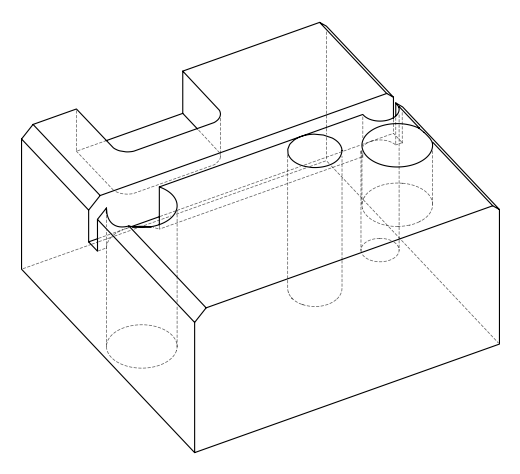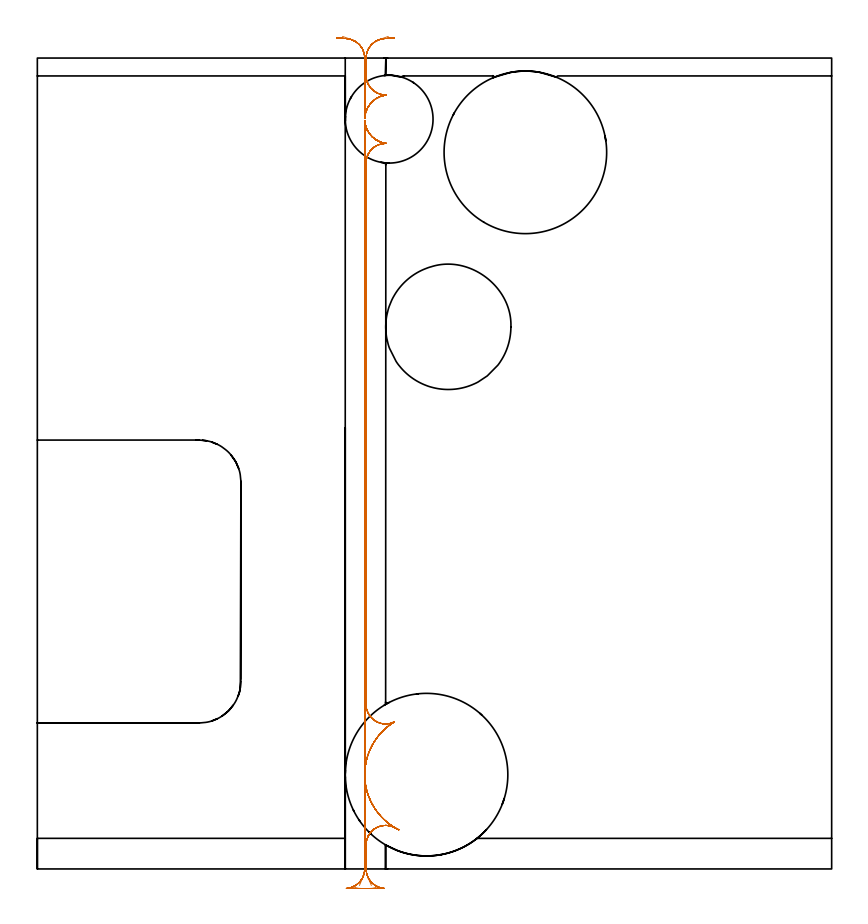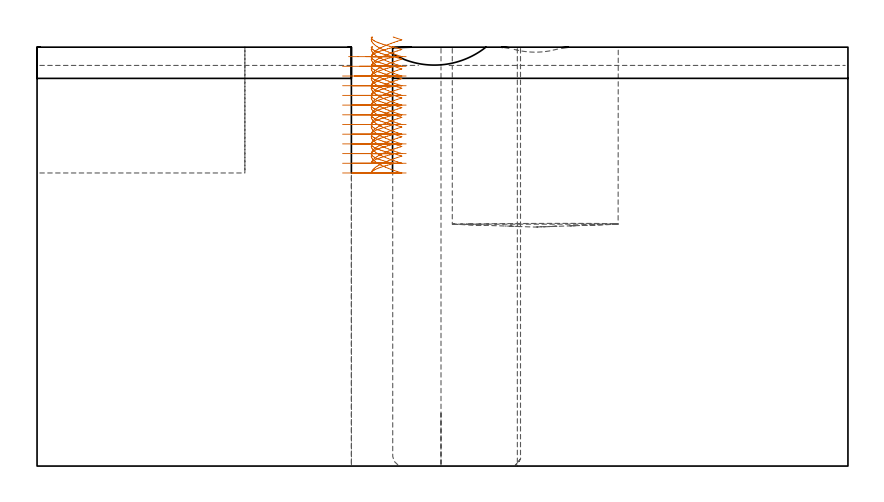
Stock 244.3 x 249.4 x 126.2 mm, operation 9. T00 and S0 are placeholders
(PLAN: 10 operations, 6 tool changes, 52.5 min)
(1 INDEXABLE_INSERT_DRILL_THROUGH_HOLE_FROM_SOLID | STEP1HOLE | NXT0302_038 | 0.52 min | 247750 mm3)
(2 INDEXABLE_INSERT_DRILL_THROUGH_HOLE_FROM_SOLID_1 | STEP1HOLE_1 | NXT0302_025 | 0.52 min | 72232 mm3)
(3 INDEXABLE_INSERT_DRILL_BLIND_HOLE_FROM_SOLID | STEP1POCKET | NXT0302_038 | 0.23 min | 105249 mm3)
(4 AREA_MILL | FG_CHAMFER_SURFACE | UGT0205_001 | 3.22 min | 4438 mm3)
(5 AREA_MILL_1 | FG_CHAMFER_SURFACE_1 | UGT0205_001 | 1.71 min | 1488 mm3)
(6 AREA_MILL_2 | FG_CHAMFER_SURFACE_2 | UGT0205_001 | 4.23 min | 5993 mm3)
(7 AREA_MILL_3 | FG_CHAMFER_SURFACE_3 | UGT0205_001 | 2.39 min | 2122 mm3)
(8 MILL_SLOT | SLOT_PARTIAL_RECTANGULAR | UGT0201_094 | Follow Part, ap 5, ae 75% | 9.28 min | 203709 mm3)
(9 MILL_RECTANGULAR_SLOT | SLOT_RECTANGULAR | NXT0201_011 | Follow Part, ap 3, ae 75% | 17.92 min | 92583 mm3)
(10 MILL_THROUGH_HOLE_FROM_SOLID_MATERIAL | STEP1HOLE_2 | NXT0201_007 | Circular | 12.44 min | 146497 mm3)
(TOOL NXT0302_038 | Index. Insert Drill 50mm [880-D5000L50-04] | D50 PA176 FL200 Z2)
(TOOL NXT0302_025 | Index. Insert Drill 27mm [880-D2700L32-05] | D27 PA176 FL135 Z2)
(TOOL UGT0205_001 | Chamfer Mill 20 x 3 x 45 deg. | D20 FL50 Z2)
(TOOL UGT0201_094 | End mill 20 mm | D20 FL38 Z4)
(TOOL NXT0201_011 | ENDMILL 12mm [2P460-1200-NA 1630] | D12 FL38 Z6)
(TOOL NXT0201_007 | ENDMILL 25mm [R216.25-25050GCK54P 1620] | D25 R3 FL54 Z5)
(OP 9 MILL_RECTANGULAR_SLOT)
G17 G21 G94 G90
T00 M6
G54
G17 G0 G90 X102.735 Y-5.094 S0 M3
G43 Z136.272 H1
Z123.351
G94 G1 X101.57 Y-2.329 F250.
G2 X101.1 Y0. R6. F500.
G1 Y7.407
G2 X109.859 Y12.735 R6.
G1 X111.191 Y12.045 F250.
G0 X107.3 Y14.607 Z129.271
G1 X107.551 Y14.385 Z129.182
X108.499 Y13.646 Z128.86
X109.492 Y12.969 Z128.538
X109.865 Y12.744 Z128.421
X109.859 Y12.735 Z128.418
X109.865 Y12.744 Z128.416
X109.492 Y12.969 Z128.299
X108.499 Y13.646 Z127.977
X107.551 Y14.385 Z127.655
X106.652 Y15.182 Z127.333
X105.805 Y16.034 Z127.011
X105.014 Y16.937 Z126.689
X104.281 Y17.889 Z126.367
X103.61 Y18.886 Z126.045
X103.003 Y19.923 Z125.723
X102.463 Y20.996 Z125.402
X101.991 Y22.101 Z125.08
X101.591 Y23.234 Z124.758
X101.263 Y24.389 Z124.436
X101.008 Y25.563 Z124.114
X100.829 Y26.751 Z123.792
X100.724 Y27.948 Z123.47
X100.71 Y28.384 Z123.353
X100.7 Y28.383 Z123.351
Y0. F500.
G2 X100.229 Y-2.33 R6.
G1 X99.064 Y-5.094 F250.
G0 Z136.272
X107.3 Y14.607
Z126.351
G1 X107.551 Y14.385 Z126.261
X108.499 Y13.646 Z125.939
X109.492 Y12.969 Z125.617
X109.865 Y12.744 Z125.5
X109.859 Y12.735 Z125.497
X109.865 Y12.744 Z125.495
X109.492 Y12.969 Z125.378
X108.499 Y13.646 Z125.056
X107.551 Y14.385 Z124.734
X106.652 Y15.182 Z124.412
X105.805 Y16.034 Z124.09
X105.014 Y16.937 Z123.768
X104.281 Y17.889 Z123.446
X103.61 Y18.886 Z123.124
X103.003 Y19.923 Z122.803
X102.463 Y20.996 Z122.481
X101.991 Y22.101 Z122.159
X101.591 Y23.234 Z121.837
X101.263 Y24.389 Z121.515
X101.008 Y25.563 Z121.193
X100.829 Y26.751 Z120.871
X100.724 Y27.948 Z120.549
X100.71 Y28.384 Z120.432
X100.7 Y28.383 Z120.43
Y0. F500.
G2 X97.156 Y-5.474 R6.
G3 X99.612 Y-6. R6.
G1 X102.19
G3 X104.645 Y-5.475 R6.
G2 X101.1 Y0. R6.
G1 Y7.407
G2 X109.859 Y12.735 R6.
G1 X111.191 Y12.045 F250.
G0 X107.3 Y14.607 Z123.43
G1 X107.551 Y14.385 Z123.34
X108.499 Y13.646 Z123.018
X109.492 Y12.969 Z122.696
X109.865 Y12.744 Z122.579
X109.859 Y12.735 Z122.576
X109.865 Y12.744 Z122.574
X109.492 Y12.969 Z122.457
X108.499 Y13.646 Z122.135
X107.551 Y14.385 Z121.813
X106.652 Y15.182 Z121.491
X105.805 Y16.034 Z121.169
X105.014 Y16.937 Z120.847
X104.281 Y17.889 Z120.526
X103.61 Y18.886 Z120.204
X103.003 Y19.923 Z119.882
X102.463 Y20.996 Z119.56
X101.991 Y22.101 Z119.238
X101.591 Y23.234 Z118.916
X101.263 Y24.389 Z118.594
X101.008 Y25.563 Z118.272
X100.829 Y26.751 Z117.95
X100.724 Y27.948 Z117.628
X100.71 Y28.384 Z117.512
X100.7 Y28.383 Z117.509
Y0. F500.
G2 X95.627 Y-5.928 R6.
G1 X95.623 Y-5.958
G3 X96.334 Y-6. R6.
G1 X105.483
G3 X106.184 Y-5.959 R6.
G1 X106.181 Y-5.929
G2 X101.1 Y0. R6.
G1 Y7.407
G2 X109.859 Y12.735 R6.
G1 X111.191 Y12.045 F250.
G0 X107.3 Y14.607 Z120.509
G1 X107.551 Y14.385 Z120.419
X108.499 Y13.646 Z120.097
X109.492 Y12.969 Z119.775
X109.865 Y12.744 Z119.658
X109.859 Y12.735 Z119.656
X109.865 Y12.744 Z119.653
X109.492 Y12.969 Z119.536
X108.499 Y13.646 Z119.214
X107.551 Y14.385 Z118.892
X106.652 Y15.182 Z118.57
X105.805 Y16.034 Z118.248
X105.014 Y16.937 Z117.927
X104.281 Y17.889 Z117.605
X103.61 Y18.886 Z117.283
X103.003 Y19.923 Z116.961
X102.463 Y20.996 Z116.639
X101.991 Y22.101 Z116.317
X101.591 Y23.234 Z115.995
X101.263 Y24.389 Z115.673
X101.008 Y25.563 Z115.351
X100.829 Y26.751 Z115.029
X100.724 Y27.948 Z114.707
X100.71 Y28.384 Z114.591
X100.7 Y28.383 Z114.588
Y0. F500.
G2 X95.046 Y-5.99 R6.
G1 Y-6.
X106.754
Y-5.99
G2 X101.1 Y0. R6.
G1 Y7.407
G2 X109.859 Y12.735 R6.
G1 X111.191 Y12.045 F250.
G0 X107.3 Y14.607 Z117.588
G1 X107.551 Y14.385 Z117.498
X108.499 Y13.646 Z117.176
X109.492 Y12.969 Z116.854
X109.865 Y12.744 Z116.737
X109.859 Y12.735 Z116.735
X109.865 Y12.744 Z116.732
X109.492 Y12.969 Z116.615
X108.499 Y13.646 Z116.293
X107.551 Y14.385 Z115.971
X106.652 Y15.182 Z115.649
X105.805 Y16.034 Z115.328
X105.014 Y16.937 Z115.006
X104.281 Y17.889 Z114.684
X103.61 Y18.886 Z114.362
X103.003 Y19.923 Z114.04
X102.463 Y20.996 Z113.718
X101.991 Y22.101 Z113.396
X101.591 Y23.234 Z113.074
X101.263 Y24.389 Z112.752
X101.008 Y25.563 Z112.43
X100.829 Y26.751 Z112.108
X100.724 Y27.948 Z111.787
X100.71 Y28.384 Z111.67
X100.7 Y28.383 Z111.667
Y0. F500.
G2 X95.046 Y-5.99 R6.
G1 Y-6.
X106.754
Y-5.99
G2 X101.1 Y0. R6.
G1 Y7.407
G2 X109.859 Y12.735 R6.
G1 X111.191 Y12.045 F250.
G0 X107.3 Y14.607 Z114.667
G1 X107.551 Y14.385 Z114.577
X108.499 Y13.646 Z114.255
X109.492 Y12.969 Z113.933
X109.865 Y12.744 Z113.816
X109.859 Y12.735 Z113.814
X109.865 Y12.744 Z113.811
X109.492 Y12.969 Z113.694
X108.499 Y13.646 Z113.372
X107.551 Y14.385 Z113.051
X106.652 Y15.182 Z112.729
X105.805 Y16.034 Z112.407
X105.014 Y16.937 Z112.085
X104.281 Y17.889 Z111.763
X103.61 Y18.886 Z111.441
X103.003 Y19.923 Z111.119
X102.463 Y20.996 Z110.797
X101.991 Y22.101 Z110.475
X101.591 Y23.234 Z110.153
X101.263 Y24.389 Z109.831
X101.008 Y25.563 Z109.509
X100.829 Y26.751 Z109.188
X100.724 Y27.948 Z108.866
X100.71 Y28.384 Z108.749
X100.7 Y28.383 Z108.746
Y0. F500.
G2 X95.046 Y-5.99 R6.
G1 Y-6.
X106.754
Y-5.99
G2 X101.1 Y0. R6.
G1 Y7.407
G2 X109.859 Y12.735 R6.
G1 X111.191 Y12.045 F250.
G0 X107.3 Y14.607 Z111.746
G1 X107.551 Y14.385 Z111.656
X108.499 Y13.646 Z111.334
X109.492 Y12.969 Z111.012
X109.865 Y12.744 Z110.896
X109.859 Y12.735 Z110.893
X109.865 Y12.744 Z110.89
X109.492 Y12.969 Z110.773
X108.499 Y13.646 Z110.452
X107.551 Y14.385 Z110.13
X106.652 Y15.182 Z109.808
X105.805 Y16.034 Z109.486
X105.014 Y16.937 Z109.164
X104.281 Y17.889 Z108.842
X103.61 Y18.886 Z108.52
X103.003 Y19.923 Z108.198
X102.463 Y20.996 Z107.876
X101.991 Y22.101 Z107.554
X101.591 Y23.234 Z107.232
X101.263 Y24.389 Z106.911
X101.008 Y25.563 Z106.589
X100.829 Y26.751 Z106.267
X100.724 Y27.948 Z105.945
X100.71 Y28.384 Z105.828
X100.7 Y28.383 Z105.825
Y0. F500.
G2 X95.046 Y-5.99 R6.
G1 Y-6.
X106.754
Y-5.99
G2 X101.1 Y0. R6.
G1 Y7.407
G2 X109.859 Y12.735 R6.
G1 X111.191 Y12.045 F250.
G0 X107.3 Y14.607 Z108.825
G1 X107.551 Y14.385 Z108.735
X108.499 Y13.646 Z108.413
X109.492 Y12.969 Z108.092
X109.865 Y12.744 Z107.975
X109.859 Y12.735 Z107.972
X109.865 Y12.744 Z107.969
X109.492 Y12.969 Z107.853
X108.499 Y13.646 Z107.531
X107.551 Y14.385 Z107.209
X106.652 Y15.182 Z106.887
X105.805 Y16.034 Z106.565
X105.014 Y16.937 Z106.243
X104.281 Y17.889 Z105.921
X103.61 Y18.886 Z105.599
X103.003 Y19.923 Z105.277
X102.463 Y20.996 Z104.955
X101.991 Y22.101 Z104.633
X101.591 Y23.234 Z104.312
X101.263 Y24.389 Z103.99
X101.008 Y25.563 Z103.668
X100.829 Y26.751 Z103.346
X100.724 Y27.948 Z103.024
X100.71 Y28.384 Z102.907
X100.7 Y28.383 Z102.904
Y0. F500.
G2 X95.046 Y-5.99 R6.
G1 Y-6.
X106.754
Y-5.99
G2 X101.1 Y0. R6.
G1 Y7.407
G2 X109.859 Y12.735 R6.
G1 X111.191 Y12.045 F250.
G0 X107.3 Y14.607 Z105.904
G1 X107.551 Y14.385 Z105.814
X108.499 Y13.646 Z105.493
X109.492 Y12.969 Z105.171
X109.865 Y12.744 Z105.054
X109.859 Y12.735 Z105.051
X109.865 Y12.744 Z105.048
X109.492 Y12.969 Z104.932
X108.499 Y13.646 Z104.61
X107.551 Y14.385 Z104.288
X106.652 Y15.182 Z103.966
X105.805 Y16.034 Z103.644
X105.014 Y16.937 Z103.322
X104.281 Y17.889 Z103.
X103.61 Y18.886 Z102.678
X103.003 Y19.923 Z102.356
X102.463 Y20.996 Z102.034
X101.991 Y22.101 Z101.713
X101.591 Y23.234 Z101.391
X101.263 Y24.389 Z101.069
X101.008 Y25.563 Z100.747
X100.829 Y26.751 Z100.425
X100.724 Y27.948 Z100.103
X100.71 Y28.384 Z99.986
X100.7 Y28.383 Z99.984
Y0. F500.
G2 X95.046 Y-5.99 R6.
G1 Y-6.
X106.754
Y-5.99
G2 X101.1 Y0. R6.
G1 Y7.407
G2 X109.859 Y12.735 R6.
G1 X111.191 Y12.045 F250.
G0 X107.3 Y14.607 Z102.984
G1 X107.551 Y14.385 Z102.894
X108.499 Y13.646 Z102.572
X109.492 Y12.969 Z102.25
X109.865 Y12.744 Z102.133
X109.859 Y12.735 Z102.13
X109.865 Y12.744 Z102.128
X109.492 Y12.969 Z102.011
X108.499 Y13.646 Z101.689
X107.551 Y14.385 Z101.367
X106.652 Y15.182 Z101.045
X105.805 Y16.034 Z100.723
X105.014 Y16.937 Z100.401
X104.281 Y17.889 Z100.079
X103.61 Y18.886 Z99.757
X103.003 Y19.923 Z99.436
X102.463 Y20.996 Z99.114
X101.991 Y22.101 Z98.792
X101.591 Y23.234 Z98.47
X101.263 Y24.389 Z98.148
X101.008 Y25.563 Z97.826
X100.829 Y26.751 Z97.504
X100.724 Y27.948 Z97.182
X100.71 Y28.384 Z97.065
X100.7 Y28.383 Z97.063
Y0. F500.
G2 X95.046 Y-5.99 R6.
G1 Y-6.
X106.754
Y-5.99
G2 X101.1 Y0. R6.
G1 Y7.407
G2 X109.859 Y12.735 R6.
G1 X111.191 Y12.045 F250.
G0 X107.3 Y14.607 Z100.063
G1 X107.551 Y14.385 Z99.973
X108.499 Y13.646 Z99.651
X109.492 Y12.969 Z99.329
X109.865 Y12.744 Z99.212
X109.859 Y12.735 Z99.209
X109.865 Y12.744 Z99.207
X109.492 Y12.969 Z99.09
X108.499 Y13.646 Z98.768
X107.551 Y14.385 Z98.446
X106.652 Y15.182 Z98.124
X105.805 Y16.034 Z97.802
X105.014 Y16.937 Z97.48
X104.281 Y17.889 Z97.158
X103.61 Y18.886 Z96.837
X103.003 Y19.923 Z96.515
X102.463 Y20.996 Z96.193
X101.991 Y22.101 Z95.871
X101.591 Y23.234 Z95.549
X101.263 Y24.389 Z95.227
X101.008 Y25.563 Z94.905
X100.829 Y26.751 Z94.583
X100.724 Y27.948 Z94.261
X100.71 Y28.384 Z94.144
X100.7 Y28.383 Z94.142
Y0. F500.
G2 X95.046 Y-5.99 R6.
G1 Y-6.
X106.754
Y-5.99
G2 X101.1 Y0. R6.
G1 Y7.407
G2 X109.859 Y12.735 R6.
G1 X111.191 Y12.045 F250.
G0 X107.3 Y14.607 Z97.142
G1 X107.551 Y14.385 Z97.052
X108.499 Y13.646 Z96.73
X109.492 Y12.969 Z96.408
X109.865 Y12.744 Z96.291
X109.859 Y12.735 Z96.289
X109.865 Y12.744 Z96.286
X109.492 Y12.969 Z96.169
X108.499 Y13.646 Z95.847
X107.551 Y14.385 Z95.525
X106.652 Y15.182 Z95.203
X105.805 Y16.034 Z94.881
X105.014 Y16.937 Z94.559
X104.281 Y17.889 Z94.238
X103.61 Y18.886 Z93.916
X103.003 Y19.923 Z93.594
X102.463 Y20.996 Z93.272
X101.991 Y22.101 Z92.95
X101.591 Y23.234 Z92.628
X101.263 Y24.389 Z92.306
X101.008 Y25.563 Z91.984
X100.829 Y26.751 Z91.662
X100.724 Y27.948 Z91.34
X100.71 Y28.384 Z91.224
X100.7 Y28.383 Z91.221
Y0. F500.
G2 X95.046 Y-5.99 R6.
G1 Y-6.
X106.754
Y-5.99
G2 X101.1 Y0. R6.
G1 Y7.407
G2 X109.859 Y12.735 R6.
G1 X111.191 Y12.045 F250.
G0 X107.3 Y14.607 Z94.221
G1 X107.551 Y14.385 Z94.131
X108.499 Y13.646 Z93.809
X109.492 Y12.969 Z93.487
X109.865 Y12.744 Z93.37
X109.859 Y12.735 Z93.368
X109.865 Y12.744 Z93.365
X109.492 Y12.969 Z93.248
X108.499 Y13.646 Z92.926
X107.551 Y14.385 Z92.604
X106.652 Y15.182 Z92.282
X105.805 Y16.034 Z91.961
X105.014 Y16.937 Z91.639
X104.281 Y17.889 Z91.317
X103.61 Y18.886 Z90.995
X103.003 Y19.923 Z90.673
X102.463 Y20.996 Z90.351
X101.991 Y22.101 Z90.029
X101.591 Y23.234 Z89.707
X101.263 Y24.389 Z89.385
X101.008 Y25.563 Z89.063
X100.829 Y26.751 Z88.741
X100.724 Y27.948 Z88.419
X100.71 Y28.384 Z88.303
X100.7 Y28.383 Z88.3
Y0. F500.
G2 X95.046 Y-5.99 R6.
G1 Y-6.
X106.754
Y-5.99
G2 X101.1 Y0. R6.
G1 Y7.407
G2 X109.859 Y12.735 R6.
G1 X111.191 Y12.045 F250.
G0 Z136.272
X100.824 Y229.227
Z129.271
G1 X100.724 Y229.94 Z129.079
X100.71 Y230.213 Z129.005
X100.7 Z129.003
X100.71 Z129.
X100.724 Y229.94 Z128.926
X100.831 Y229.179 Z128.721
X101.014 Y228.434 Z128.515
X101.273 Y227.711 Z128.309
X101.604 Y227.019 Z128.104
X102.005 Y226.364 Z127.898
X102.47 Y225.753 Z127.692
X102.995 Y225.193 Z127.487
X103.574 Y224.69 Z127.281
X104.202 Y224.248 Z127.075
X104.872 Y223.873 Z126.87
X105.576 Y223.568 Z126.664
X106.308 Y223.337 Z126.458
X107.06 Y223.182 Z126.253
X107.332 Y223.15 Z126.179
X107.331 Y223.14 Z126.177
X107.332 Y223.15 Z126.174
X107.06 Y223.182 Z126.101
X106.308 Y223.337 Z125.895
X105.576 Y223.568 Z125.689
X104.872 Y223.873 Z125.483
X104.202 Y224.248 Z125.278
X103.574 Y224.69 Z125.072
X102.995 Y225.193 Z124.866
X102.47 Y225.753 Z124.661
X102.005 Y226.364 Z124.455
X101.604 Y227.019 Z124.249
X101.273 Y227.711 Z124.044
X101.014 Y228.434 Z123.838
X100.831 Y229.179 Z123.632
X100.724 Y229.94 Z123.427
X100.71 Y230.213 Z123.353
X100.7 Z123.351
Y29.617 F500.
Y26.617 F250.
G0 X101.079 Y32.765 Z129.271
G1 X101.008 Y32.437 Z129.182
X100.829 Y31.249 Z128.86
X100.724 Y30.052 Z128.538
X100.71 Y29.616 Z128.421
X100.7 Y29.617 Z128.418
X100.71 Y29.616 Z128.416
X100.724 Y30.052 Z128.299
X100.829 Y31.249 Z127.977
X101.008 Y32.437 Z127.655
X101.263 Y33.611 Z127.333
X101.591 Y34.766 Z127.011
X101.991 Y35.899 Z126.689
X102.463 Y37.004 Z126.367
X103.003 Y38.077 Z126.045
X103.61 Y39.114 Z125.723
X104.281 Y40.111 Z125.402
X105.014 Y41.063 Z125.08
X105.805 Y41.966 Z124.758
X106.652 Y42.818 Z124.436
X107.551 Y43.615 Z124.114
X108.499 Y44.354 Z123.792
X109.492 Y45.031 Z123.47
X109.865 Y45.256 Z123.353
X109.859 Y45.265 Z123.351
G2 X101.1 Y50.593 R6. F500.
G1 Y217.145
G2 X107.331 Y223.14 R6.
G0 X100.824 Y229.227 Z126.351
G1 X100.724 Y229.94 Z126.158 F250.
X100.71 Y230.213 Z126.084
X100.7 Z126.082
X100.71 Z126.079
X100.724 Y229.94 Z126.006
X100.831 Y229.179 Z125.8
X101.014 Y228.434 Z125.594
X101.273 Y227.711 Z125.389
X101.604 Y227.019 Z125.183
X102.005 Y226.364 Z124.977
X102.47 Y225.753 Z124.772
X102.995 Y225.193 Z124.566
X103.574 Y224.69 Z124.36
X104.202 Y224.248 Z124.154
X104.872 Y223.873 Z123.949
X105.576 Y223.568 Z123.743
X106.308 Y223.337 Z123.537
X107.06 Y223.182 Z123.332
X107.332 Y223.15 Z123.258
X107.331 Y223.14 Z123.256
X107.332 Y223.15 Z123.253
X107.06 Y223.182 Z123.18
X106.308 Y223.337 Z122.974
X105.576 Y223.568 Z122.768
X104.872 Y223.873 Z122.563
X104.202 Y224.248 Z122.357
X103.574 Y224.69 Z122.151
X102.995 Y225.193 Z121.946
X102.47 Y225.753 Z121.74
X102.005 Y226.364 Z121.534
X101.604 Y227.019 Z121.329
X101.273 Y227.711 Z121.123
X101.014 Y228.434 Z120.917
X100.831 Y229.179 Z120.711
X100.724 Y229.94 Z120.506
X100.71 Y230.213 Z120.432
X100.7 Z120.43
Y29.617 F500.
Y26.617 F250.
G0 X101.079 Y32.765 Z126.351
G1 X101.008 Y32.437 Z126.261
X100.829 Y31.249 Z125.939
X100.724 Y30.052 Z125.617
X100.71 Y29.616 Z125.5
X100.7 Y29.617 Z125.497
X100.71 Y29.616 Z125.495
X100.724 Y30.052 Z125.378
X100.829 Y31.249 Z125.056
X101.008 Y32.437 Z124.734
X101.263 Y33.611 Z124.412
X101.591 Y34.766 Z124.09
X101.991 Y35.899 Z123.768
X102.463 Y37.004 Z123.446
X103.003 Y38.077 Z123.124
X103.61 Y39.114 Z122.803
X104.281 Y40.111 Z122.481
X105.014 Y41.063 Z122.159
X105.805 Y41.966 Z121.837
X106.652 Y42.818 Z121.515
X107.551 Y43.615 Z121.193
X108.499 Y44.354 Z120.871
X109.492 Y45.031 Z120.549
X109.865 Y45.256 Z120.432
X109.859 Y45.265 Z120.43
G2 X101.1 Y50.593 R6. F500.
G1 Y217.145
G2 X107.331 Y223.14 R6.
G0 X100.824 Y229.227 Z123.43
G1 X100.724 Y229.94 Z123.237 F250.
X100.71 Y230.213 Z123.163
X100.7 Z123.161
X100.71 Z123.158
X100.724 Y229.94 Z123.085
X100.831 Y229.179 Z122.879
X101.014 Y228.434 Z122.673
X101.273 Y227.711 Z122.468
X101.604 Y227.019 Z122.262
X102.005 Y226.364 Z122.056
X102.47 Y225.753 Z121.851
X102.995 Y225.193 Z121.645
X103.574 Y224.69 Z121.439
X104.202 Y224.248 Z121.234
X104.872 Y223.873 Z121.028
X105.576 Y223.568 Z120.822
X106.308 Y223.337 Z120.617
X107.06 Y223.182 Z120.411
X107.332 Y223.15 Z120.337
X107.331 Y223.14 Z120.335
X107.332 Y223.15 Z120.332
X107.06 Y223.182 Z120.259
X106.308 Y223.337 Z120.053
X105.576 Y223.568 Z119.847
X104.872 Y223.873 Z119.642
X104.202 Y224.248 Z119.436
X103.574 Y224.69 Z119.23
X102.995 Y225.193 Z119.025
X102.47 Y225.753 Z118.819
X102.005 Y226.364 Z118.613
X101.604 Y227.019 Z118.408
X101.273 Y227.711 Z118.202
X101.014 Y228.434 Z117.996
X100.831 Y229.179 Z117.791
X100.724 Y229.94 Z117.585
X100.71 Y230.213 Z117.512
X100.7 Z117.509
Y29.617 F500.
Y26.617 F250.
G0 X101.079 Y32.765 Z123.43
G1 X101.008 Y32.437 Z123.34
X100.829 Y31.249 Z123.018
X100.724 Y30.052 Z122.696
X100.71 Y29.616 Z122.579
X100.7 Y29.617 Z122.576
X100.71 Y29.616 Z122.574
X100.724 Y30.052 Z122.457
X100.829 Y31.249 Z122.135
X101.008 Y32.437 Z121.813
X101.263 Y33.611 Z121.491
X101.591 Y34.766 Z121.169
X101.991 Y35.899 Z120.847
X102.463 Y37.004 Z120.526
X103.003 Y38.077 Z120.204
X103.61 Y39.114 Z119.882
X104.281 Y40.111 Z119.56
X105.014 Y41.063 Z119.238
X105.805 Y41.966 Z118.916
X106.652 Y42.818 Z118.594
X107.551 Y43.615 Z118.272
X108.499 Y44.354 Z117.95
X109.492 Y45.031 Z117.628
X109.865 Y45.256 Z117.512
X109.859 Y45.265 Z117.509
G2 X101.1 Y50.593 R6. F500.
G1 Y217.145
G2 X107.331 Y223.14 R6.
G0 X100.824 Y229.227 Z120.509
G1 X100.724 Y229.94 Z120.316 F250.
X100.71 Y230.213 Z120.243
X100.7 Z120.24
X100.71 Z120.237
X100.724 Y229.94 Z120.164
X100.831 Y229.179 Z119.958
X101.014 Y228.434 Z119.752
X101.273 Y227.711 Z119.547
X101.604 Y227.019 Z119.341
X102.005 Y226.364 Z119.135
X102.47 Y225.753 Z118.93
X102.995 Y225.193 Z118.724
X103.574 Y224.69 Z118.518
X104.202 Y224.248 Z118.313
X104.872 Y223.873 Z118.107
X105.576 Y223.568 Z117.901
X106.308 Y223.337 Z117.696
X107.06 Y223.182 Z117.49
X107.332 Y223.15 Z117.417
X107.331 Y223.14 Z117.414
X107.332 Y223.15 Z117.411
X107.06 Y223.182 Z117.338
X106.308 Y223.337 Z117.132
X105.576 Y223.568 Z116.926
X104.872 Y223.873 Z116.721
X104.202 Y224.248 Z116.515
X103.574 Y224.69 Z116.309
X102.995 Y225.193 Z116.104
X102.47 Y225.753 Z115.898
X102.005 Y226.364 Z115.692
X101.604 Y227.019 Z115.487
X101.273 Y227.711 Z115.281
X101.014 Y228.434 Z115.075
X100.831 Y229.179 Z114.87
X100.724 Y229.94 Z114.664
X100.71 Y230.213 Z114.591
X100.7 Z114.588
Y29.617 F500.
Y26.617 F250.
G0 X101.079 Y32.765 Z120.509
G1 X101.008 Y32.437 Z120.419
X100.829 Y31.249 Z120.097
X100.724 Y30.052 Z119.775
X100.71 Y29.616 Z119.658
X100.7 Y29.617 Z119.656
X100.71 Y29.616 Z119.653
X100.724 Y30.052 Z119.536
X100.829 Y31.249 Z119.214
X101.008 Y32.437 Z118.892
X101.263 Y33.611 Z118.57
X101.591 Y34.766 Z118.248
X101.991 Y35.899 Z117.927
X102.463 Y37.004 Z117.605
X103.003 Y38.077 Z117.283
X103.61 Y39.114 Z116.961
X104.281 Y40.111 Z116.639
X105.014 Y41.063 Z116.317
X105.805 Y41.966 Z115.995
X106.652 Y42.818 Z115.673
X107.551 Y43.615 Z115.351
X108.499 Y44.354 Z115.029
X109.492 Y45.031 Z114.707
X109.865 Y45.256 Z114.591
X109.859 Y45.265 Z114.588
G2 X101.1 Y50.593 R6. F500.
G1 Y217.145
G2 X107.331 Y223.14 R6.
G0 X100.824 Y229.227 Z117.588
G1 X100.724 Y229.94 Z117.395 F250.
X100.71 Y230.213 Z117.322
X100.7 Z117.319
X100.71 Z117.316
X100.724 Y229.94 Z117.243
X100.831 Y229.179 Z117.037
X101.014 Y228.434 Z116.832
X101.273 Y227.711 Z116.626
X101.604 Y227.019 Z116.42
X102.005 Y226.364 Z116.215
X102.47 Y225.753 Z116.009
X102.995 Y225.193 Z115.803
X103.574 Y224.69 Z115.598
X104.202 Y224.248 Z115.392
X104.872 Y223.873 Z115.186
X105.576 Y223.568 Z114.98
X106.308 Y223.337 Z114.775
X107.06 Y223.182 Z114.569
X107.332 Y223.15 Z114.496
X107.331 Y223.14 Z114.493
X107.332 Y223.15 Z114.49
X107.06 Y223.182 Z114.417
X106.308 Y223.337 Z114.211
X105.576 Y223.568 Z114.006
X104.872 Y223.873 Z113.8
X104.202 Y224.248 Z113.594
X103.574 Y224.69 Z113.389
X102.995 Y225.193 Z113.183
X102.47 Y225.753 Z112.977
X102.005 Y226.364 Z112.772
X101.604 Y227.019 Z112.566
X101.273 Y227.711 Z112.36
X101.014 Y228.434 Z112.154
X100.831 Y229.179 Z111.949
X100.724 Y229.94 Z111.743
X100.71 Y230.213 Z111.67
X100.7 Z111.667
Y29.617 F500.
Y26.617 F250.
G0 X101.079 Y32.765 Z117.588
G1 X101.008 Y32.437 Z117.498
X100.829 Y31.249 Z117.176
X100.724 Y30.052 Z116.854
X100.71 Y29.616 Z116.737
X100.7 Y29.617 Z116.735
X100.71 Y29.616 Z116.732
X100.724 Y30.052 Z116.615
X100.829 Y31.249 Z116.293
X101.008 Y32.437 Z115.971
X101.263 Y33.611 Z115.649
X101.591 Y34.766 Z115.328
X101.991 Y35.899 Z115.006
X102.463 Y37.004 Z114.684
X103.003 Y38.077 Z114.362
X103.61 Y39.114 Z114.04
X104.281 Y40.111 Z113.718
X105.014 Y41.063 Z113.396
X105.805 Y41.966 Z113.074
X106.652 Y42.818 Z112.752
X107.551 Y43.615 Z112.43
X108.499 Y44.354 Z112.108
X109.492 Y45.031 Z111.787
X109.865 Y45.256 Z111.67
X109.859 Y45.265 Z111.667
G2 X101.1 Y50.593 R6. F500.
G1 Y217.145
G2 X107.331 Y223.14 R6.
G0 X100.824 Y229.227 Z114.667
G1 X100.724 Y229.94 Z114.474 F250.
X100.71 Y230.213 Z114.401
X100.7 Z114.398
X100.71 Z114.395
X100.724 Y229.94 Z114.322
X100.831 Y229.179 Z114.116
X101.014 Y228.434 Z113.911
X101.273 Y227.711 Z113.705
X101.604 Y227.019 Z113.499
X102.005 Y226.364 Z113.294
X102.47 Y225.753 Z113.088
X102.995 Y225.193 Z112.882
X103.574 Y224.69 Z112.677
X104.202 Y224.248 Z112.471
X104.872 Y223.873 Z112.265
X105.576 Y223.568 Z112.06
X106.308 Y223.337 Z111.854
X107.06 Y223.182 Z111.648
X107.332 Y223.15 Z111.575
X107.331 Y223.14 Z111.572
X107.332 Y223.15 Z111.569
X107.06 Y223.182 Z111.496
X106.308 Y223.337 Z111.29
X105.576 Y223.568 Z111.085
X104.872 Y223.873 Z110.879
X104.202 Y224.248 Z110.673
X103.574 Y224.69 Z110.468
X102.995 Y225.193 Z110.262
X102.47 Y225.753 Z110.056
X102.005 Y226.364 Z109.851
X101.604 Y227.019 Z109.645
X101.273 Y227.711 Z109.439
X101.014 Y228.434 Z109.234
X100.831 Y229.179 Z109.028
X100.724 Y229.94 Z108.822
X100.71 Y230.213 Z108.749
X100.7 Z108.746
Y29.617 F500.
Y26.617 F250.
G0 X101.079 Y32.765 Z114.667
G1 X101.008 Y32.437 Z114.577
X100.829 Y31.249 Z114.255
X100.724 Y30.052 Z113.933
X100.71 Y29.616 Z113.816
X100.7 Y29.617 Z113.814
X100.71 Y29.616 Z113.811
X100.724 Y30.052 Z113.694
X100.829 Y31.249 Z113.372
X101.008 Y32.437 Z113.051
X101.263 Y33.611 Z112.729
X101.591 Y34.766 Z112.407
X101.991 Y35.899 Z112.085
X102.463 Y37.004 Z111.763
X103.003 Y38.077 Z111.441
X103.61 Y39.114 Z111.119
X104.281 Y40.111 Z110.797
X105.014 Y41.063 Z110.475
X105.805 Y41.966 Z110.153
X106.652 Y42.818 Z109.831
X107.551 Y43.615 Z109.509
X108.499 Y44.354 Z109.188
X109.492 Y45.031 Z108.866
X109.865 Y45.256 Z108.749
X109.859 Y45.265 Z108.746
G2 X101.1 Y50.593 R6. F500.
G1 Y217.145
G2 X107.331 Y223.14 R6.
G0 X100.824 Y229.227 Z111.746
G1 X100.724 Y229.94 Z111.553 F250.
X100.71 Y230.213 Z111.48
X100.7 Z111.477
X100.71 Z111.475
X100.724 Y229.94 Z111.401
X100.831 Y229.179 Z111.196
X101.014 Y228.434 Z110.99
X101.273 Y227.711 Z110.784
X101.604 Y227.019 Z110.578
X102.005 Y226.364 Z110.373
X102.47 Y225.753 Z110.167
X102.995 Y225.193 Z109.961
X103.574 Y224.69 Z109.756
X104.202 Y224.248 Z109.55
X104.872 Y223.873 Z109.344
X105.576 Y223.568 Z109.139
X106.308 Y223.337 Z108.933
X107.06 Y223.182 Z108.727
X107.332 Y223.15 Z108.654
X107.331 Y223.14 Z108.651
X107.332 Y223.15 Z108.649
X107.06 Y223.182 Z108.575
X106.308 Y223.337 Z108.37
X105.576 Y223.568 Z108.164
X104.872 Y223.873 Z107.958
X104.202 Y224.248 Z107.752
X103.574 Y224.69 Z107.547
X102.995 Y225.193 Z107.341
X102.47 Y225.753 Z107.135
X102.005 Y226.364 Z106.93
X101.604 Y227.019 Z106.724
X101.273 Y227.711 Z106.518
X101.014 Y228.434 Z106.313
X100.831 Y229.179 Z106.107
X100.724 Y229.94 Z105.901
X100.71 Y230.213 Z105.828
X100.7 Z105.825
Y29.617 F500.
Y26.617 F250.
G0 X101.079 Y32.765 Z111.746
G1 X101.008 Y32.437 Z111.656
X100.829 Y31.249 Z111.334
X100.724 Y30.052 Z111.012
X100.71 Y29.616 Z110.896
X100.7 Y29.617 Z110.893
X100.71 Y29.616 Z110.89
X100.724 Y30.052 Z110.773
X100.829 Y31.249 Z110.452
X101.008 Y32.437 Z110.13
X101.263 Y33.611 Z109.808
X101.591 Y34.766 Z109.486
X101.991 Y35.899 Z109.164
X102.463 Y37.004 Z108.842
X103.003 Y38.077 Z108.52
X103.61 Y39.114 Z108.198
X104.281 Y40.111 Z107.876
X105.014 Y41.063 Z107.554
X105.805 Y41.966 Z107.232
X106.652 Y42.818 Z106.911
X107.551 Y43.615 Z106.589
X108.499 Y44.354 Z106.267
X109.492 Y45.031 Z105.945
X109.865 Y45.256 Z105.828
X109.859 Y45.265 Z105.825
G2 X101.1 Y50.593 R6. F500.
G1 Y217.145
G2 X107.331 Y223.14 R6.
G0 X100.824 Y229.227 Z108.825
G1 X100.724 Y229.94 Z108.632 F250.
X100.71 Y230.213 Z108.559
X100.7 Z108.556
X100.71 Z108.554
X100.724 Y229.94 Z108.48
X100.831 Y229.179 Z108.275
X101.014 Y228.434 Z108.069
X101.273 Y227.711 Z107.863
X101.604 Y227.019 Z107.658
X102.005 Y226.364 Z107.452
X102.47 Y225.753 Z107.246
X102.995 Y225.193 Z107.041
X103.574 Y224.69 Z106.835
X104.202 Y224.248 Z106.629
X104.872 Y223.873 Z106.424
X105.576 Y223.568 Z106.218
X106.308 Y223.337 Z106.012
X107.06 Y223.182 Z105.806
X107.332 Y223.15 Z105.733
X107.331 Y223.14 Z105.73
X107.332 Y223.15 Z105.728
X107.06 Y223.182 Z105.654
X106.308 Y223.337 Z105.449
X105.576 Y223.568 Z105.243
X104.872 Y223.873 Z105.037
X104.202 Y224.248 Z104.832
X103.574 Y224.69 Z104.626
X102.995 Y225.193 Z104.42
X102.47 Y225.753 Z104.215
X102.005 Y226.364 Z104.009
X101.604 Y227.019 Z103.803
X101.273 Y227.711 Z103.598
X101.014 Y228.434 Z103.392
X100.831 Y229.179 Z103.186
X100.724 Y229.94 Z102.98
X100.71 Y230.213 Z102.907
X100.7 Z102.904
Y29.617 F500.
Y26.617 F250.
G0 X101.079 Y32.765 Z108.825
G1 X101.008 Y32.437 Z108.735
X100.829 Y31.249 Z108.413
X100.724 Y30.052 Z108.092
X100.71 Y29.616 Z107.975
X100.7 Y29.617 Z107.972
X100.71 Y29.616 Z107.969
X100.724 Y30.052 Z107.853
X100.829 Y31.249 Z107.531
X101.008 Y32.437 Z107.209
X101.263 Y33.611 Z106.887
X101.591 Y34.766 Z106.565
X101.991 Y35.899 Z106.243
X102.463 Y37.004 Z105.921
X103.003 Y38.077 Z105.599
X103.61 Y39.114 Z105.277
X104.281 Y40.111 Z104.955
X105.014 Y41.063 Z104.633
X105.805 Y41.966 Z104.312
X106.652 Y42.818 Z103.99
X107.551 Y43.615 Z103.668
X108.499 Y44.354 Z103.346
X109.492 Y45.031 Z103.024
X109.865 Y45.256 Z102.907
X109.859 Y45.265 Z102.904
G2 X101.1 Y50.593 R6. F500.
G1 Y217.145
G2 X107.331 Y223.14 R6.
G0 X100.824 Y229.227 Z105.904
G1 X100.724 Y229.94 Z105.712 F250.
X100.71 Y230.213 Z105.638
X100.7 Z105.635
X100.71 Z105.633
X100.724 Y229.94 Z105.559
X100.831 Y229.179 Z105.354
X101.014 Y228.434 Z105.148
X101.273 Y227.711 Z104.942
X101.604 Y227.019 Z104.737
X102.005 Y226.364 Z104.531
X102.47 Y225.753 Z104.325
X102.995 Y225.193 Z104.12
X103.574 Y224.69 Z103.914
X104.202 Y224.248 Z103.708
X104.872 Y223.873 Z103.503
X105.576 Y223.568 Z103.297
X106.308 Y223.337 Z103.091
X107.06 Y223.182 Z102.886
X107.332 Y223.15 Z102.812
X107.331 Y223.14 Z102.81
X107.332 Y223.15 Z102.807
X107.06 Y223.182 Z102.733
X106.308 Y223.337 Z102.528
X105.576 Y223.568 Z102.322
X104.872 Y223.873 Z102.116
X104.202 Y224.248 Z101.911
X103.574 Y224.69 Z101.705
X102.995 Y225.193 Z101.499
X102.47 Y225.753 Z101.294
X102.005 Y226.364 Z101.088
X101.604 Y227.019 Z100.882
X101.273 Y227.711 Z100.677
X101.014 Y228.434 Z100.471
X100.831 Y229.179 Z100.265
X100.724 Y229.94 Z100.06
X100.71 Y230.213 Z99.986
X100.7 Z99.984
Y29.617 F500.
Y26.617 F250.
G0 X101.079 Y32.765 Z105.904
G1 X101.008 Y32.437 Z105.814
X100.829 Y31.249 Z105.493
X100.724 Y30.052 Z105.171
X100.71 Y29.616 Z105.054
X100.7 Y29.617 Z105.051
X100.71 Y29.616 Z105.048
X100.724 Y30.052 Z104.932
X100.829 Y31.249 Z104.61
X101.008 Y32.437 Z104.288
X101.263 Y33.611 Z103.966
X101.591 Y34.766 Z103.644
X101.991 Y35.899 Z103.322
X102.463 Y37.004 Z103.
X103.003 Y38.077 Z102.678
X103.61 Y39.114 Z102.356
X104.281 Y40.111 Z102.034
X105.014 Y41.063 Z101.713
X105.805 Y41.966 Z101.391
X106.652 Y42.818 Z101.069
X107.551 Y43.615 Z100.747
X108.499 Y44.354 Z100.425
X109.492 Y45.031 Z100.103
X109.865 Y45.256 Z99.986
X109.859 Y45.265 Z99.984
G2 X101.1 Y50.593 R6. F500.
G1 Y217.145
G2 X107.331 Y223.14 R6.
G0 X100.824 Y229.227 Z102.984
G1 X100.724 Y229.94 Z102.791 F250.
X100.71 Y230.213 Z102.717
X100.7 Z102.715
X100.71 Z102.712
X100.724 Y229.94 Z102.639
X100.831 Y229.179 Z102.433
X101.014 Y228.434 Z102.227
X101.273 Y227.711 Z102.022
X101.604 Y227.019 Z101.816
X102.005 Y226.364 Z101.61
X102.47 Y225.753 Z101.404
X102.995 Y225.193 Z101.199
X103.574 Y224.69 Z100.993
X104.202 Y224.248 Z100.787
X104.872 Y223.873 Z100.582
X105.576 Y223.568 Z100.376
X106.308 Y223.337 Z100.17
X107.06 Y223.182 Z99.965
X107.332 Y223.15 Z99.891
X107.331 Y223.14 Z99.889
X107.332 Y223.15 Z99.886
X107.06 Y223.182 Z99.813
X106.308 Y223.337 Z99.607
X105.576 Y223.568 Z99.401
X104.872 Y223.873 Z99.196
X104.202 Y224.248 Z98.99
X103.574 Y224.69 Z98.784
X102.995 Y225.193 Z98.578
X102.47 Y225.753 Z98.373
X102.005 Y226.364 Z98.167
X101.604 Y227.019 Z97.961
X101.273 Y227.711 Z97.756
X101.014 Y228.434 Z97.55
X100.831 Y229.179 Z97.344
X100.724 Y229.94 Z97.139
X100.71 Y230.213 Z97.065
X100.7 Z97.063
Y29.617 F500.
Y26.617 F250.
G0 X101.079 Y32.765 Z102.984
G1 X101.008 Y32.437 Z102.894
X100.829 Y31.249 Z102.572
X100.724 Y30.052 Z102.25
X100.71 Y29.616 Z102.133
X100.7 Y29.617 Z102.13
X100.71 Y29.616 Z102.128
X100.724 Y30.052 Z102.011
X100.829 Y31.249 Z101.689
X101.008 Y32.437 Z101.367
X101.263 Y33.611 Z101.045
X101.591 Y34.766 Z100.723
X101.991 Y35.899 Z100.401
X102.463 Y37.004 Z100.079
X103.003 Y38.077 Z99.757
X103.61 Y39.114 Z99.436
X104.281 Y40.111 Z99.114
X105.014 Y41.063 Z98.792
X105.805 Y41.966 Z98.47
X106.652 Y42.818 Z98.148
X107.551 Y43.615 Z97.826
X108.499 Y44.354 Z97.504
X109.492 Y45.031 Z97.182
X109.865 Y45.256 Z97.065
X109.859 Y45.265 Z97.063
G2 X101.1 Y50.593 R6. F500.
G1 Y217.145
G2 X107.331 Y223.14 R6.
G0 X100.824 Y229.227 Z100.063
G1 X100.724 Y229.94 Z99.87 F250.
X100.71 Y230.213 Z99.796
X100.7 Z99.794
X100.71 Z99.791
X100.724 Y229.94 Z99.718
X100.831 Y229.179 Z99.512
X101.014 Y228.434 Z99.306
X101.273 Y227.711 Z99.101
X101.604 Y227.019 Z98.895
X102.005 Y226.364 Z98.689
X102.47 Y225.753 Z98.484
X102.995 Y225.193 Z98.278
X103.574 Y224.69 Z98.072
X104.202 Y224.248 Z97.867
X104.872 Y223.873 Z97.661
X105.576 Y223.568 Z97.455
X106.308 Y223.337 Z97.25
X107.06 Y223.182 Z97.044
X107.332 Y223.15 Z96.97
X107.331 Y223.14 Z96.968
X107.332 Y223.15 Z96.965
X107.06 Y223.182 Z96.892
X106.308 Y223.337 Z96.686
X105.576 Y223.568 Z96.48
X104.872 Y223.873 Z96.275
X104.202 Y224.248 Z96.069
X103.574 Y224.69 Z95.863
X102.995 Y225.193 Z95.658
X102.47 Y225.753 Z95.452
X102.005 Y226.364 Z95.246
X101.604 Y227.019 Z95.041
X101.273 Y227.711 Z94.835
X101.014 Y228.434 Z94.629
X100.831 Y229.179 Z94.424
X100.724 Y229.94 Z94.218
X100.71 Y230.213 Z94.144
X100.7 Z94.142
Y29.617 F500.
Y26.617 F250.
G0 X101.079 Y32.765 Z100.063
G1 X101.008 Y32.437 Z99.973
X100.829 Y31.249 Z99.651
X100.724 Y30.052 Z99.329
X100.71 Y29.616 Z99.212
X100.7 Y29.617 Z99.209
X100.71 Y29.616 Z99.207
X100.724 Y30.052 Z99.09
X100.829 Y31.249 Z98.768
X101.008 Y32.437 Z98.446
X101.263 Y33.611 Z98.124
X101.591 Y34.766 Z97.802
X101.991 Y35.899 Z97.48
X102.463 Y37.004 Z97.158
X103.003 Y38.077 Z96.837
X103.61 Y39.114 Z96.515
X104.281 Y40.111 Z96.193
X105.014 Y41.063 Z95.871
X105.805 Y41.966 Z95.549
X106.652 Y42.818 Z95.227
X107.551 Y43.615 Z94.905
X108.499 Y44.354 Z94.583
X109.492 Y45.031 Z94.261
X109.865 Y45.256 Z94.144
X109.859 Y45.265 Z94.142
G2 X101.1 Y50.593 R6. F500.
G1 Y217.145
G2 X107.331 Y223.14 R6.
G0 X100.824 Y229.227 Z97.142
G1 X100.724 Y229.94 Z96.949 F250.
X100.71 Y230.213 Z96.876
X100.7 Z96.873
X100.71 Z96.87
X100.724 Y229.94 Z96.797
X100.831 Y229.179 Z96.591
X101.014 Y228.434 Z96.385
X101.273 Y227.711 Z96.18
X101.604 Y227.019 Z95.974
X102.005 Y226.364 Z95.768
X102.47 Y225.753 Z95.563
X102.995 Y225.193 Z95.357
X103.574 Y224.69 Z95.151
X104.202 Y224.248 Z94.946
X104.872 Y223.873 Z94.74
X105.576 Y223.568 Z94.534
X106.308 Y223.337 Z94.329
X107.06 Y223.182 Z94.123
X107.332 Y223.15 Z94.05
X107.331 Y223.14 Z94.047
X107.332 Y223.15 Z94.044
X107.06 Y223.182 Z93.971
X106.308 Y223.337 Z93.765
X105.576 Y223.568 Z93.559
X104.872 Y223.873 Z93.354
X104.202 Y224.248 Z93.148
X103.574 Y224.69 Z92.942
X102.995 Y225.193 Z92.737
X102.47 Y225.753 Z92.531
X102.005 Y226.364 Z92.325
X101.604 Y227.019 Z92.12
X101.273 Y227.711 Z91.914
X101.014 Y228.434 Z91.708
X100.831 Y229.179 Z91.503
X100.724 Y229.94 Z91.297
X100.71 Y230.213 Z91.224
X100.7 Z91.221
Y29.617 F500.
Y26.617 F250.
G0 X101.079 Y32.765 Z97.142
G1 X101.008 Y32.437 Z97.052
X100.829 Y31.249 Z96.73
X100.724 Y30.052 Z96.408
X100.71 Y29.616 Z96.291
X100.7 Y29.617 Z96.289
X100.71 Y29.616 Z96.286
X100.724 Y30.052 Z96.169
X100.829 Y31.249 Z95.847
X101.008 Y32.437 Z95.525
X101.263 Y33.611 Z95.203
X101.591 Y34.766 Z94.881
X101.991 Y35.899 Z94.559
X102.463 Y37.004 Z94.238
X103.003 Y38.077 Z93.916
X103.61 Y39.114 Z93.594
X104.281 Y40.111 Z93.272
X105.014 Y41.063 Z92.95
X105.805 Y41.966 Z92.628
X106.652 Y42.818 Z92.306
X107.551 Y43.615 Z91.984
X108.499 Y44.354 Z91.662
X109.492 Y45.031 Z91.34
X109.865 Y45.256 Z91.224
X109.859 Y45.265 Z91.221
G2 X101.1 Y50.593 R6. F500.
G1 Y217.145
G2 X107.331 Y223.14 R6.
G0 X100.824 Y229.227 Z94.221
G1 X100.724 Y229.94 Z94.028 F250.
X100.71 Y230.213 Z93.955
X100.7 Z93.952
X100.71 Z93.949
X100.724 Y229.94 Z93.876
X100.831 Y229.179 Z93.67
X101.014 Y228.434 Z93.465
X101.273 Y227.711 Z93.259
X101.604 Y227.019 Z93.053
X102.005 Y226.364 Z92.847
X102.47 Y225.753 Z92.642
X102.995 Y225.193 Z92.436
X103.574 Y224.69 Z92.23
X104.202 Y224.248 Z92.025
X104.872 Y223.873 Z91.819
X105.576 Y223.568 Z91.613
X106.308 Y223.337 Z91.408
X107.06 Y223.182 Z91.202
X107.332 Y223.15 Z91.129
X107.331 Y223.14 Z91.126
X107.332 Y223.15 Z91.123
X107.06 Y223.182 Z91.05
X106.308 Y223.337 Z90.844
X105.576 Y223.568 Z90.639
X104.872 Y223.873 Z90.433
X104.202 Y224.248 Z90.227
X103.574 Y224.69 Z90.022
X102.995 Y225.193 Z89.816
X102.47 Y225.753 Z89.61
X102.005 Y226.364 Z89.404
X101.604 Y227.019 Z89.199
X101.273 Y227.711 Z88.993
X101.014 Y228.434 Z88.787
X100.831 Y229.179 Z88.582
X100.724 Y229.94 Z88.376
X100.71 Y230.213 Z88.303
X100.7 Z88.3
Y29.617 F500.
Y26.617 F250.
G0 X101.079 Y32.765 Z94.221
G1 X101.008 Y32.437 Z94.131
X100.829 Y31.249 Z93.809
X100.724 Y30.052 Z93.487
X100.71 Y29.616 Z93.37
X100.7 Y29.617 Z93.368
X100.71 Y29.616 Z93.365
X100.724 Y30.052 Z93.248
X100.829 Y31.249 Z92.926
X101.008 Y32.437 Z92.604
X101.263 Y33.611 Z92.282
X101.591 Y34.766 Z91.961
X101.991 Y35.899 Z91.639
X102.463 Y37.004 Z91.317
X103.003 Y38.077 Z90.995
X103.61 Y39.114 Z90.673
X104.281 Y40.111 Z90.351
X105.014 Y41.063 Z90.029
X105.805 Y41.966 Z89.707
X106.652 Y42.818 Z89.385
X107.551 Y43.615 Z89.063
X108.499 Y44.354 Z88.741
X109.492 Y45.031 Z88.419
X109.865 Y45.256 Z88.303
X109.859 Y45.265 Z88.3
G2 X101.1 Y50.593 R6. F500.
G1 Y217.145
G2 X107.331 Y223.14 R6.
G0 Z136.272
X93.859 Y256.055
Z123.351
G1 X96.689 Y255.061 F250.
G2 X100.7 Y249.4 R6. F500.
G1 Y230.987
X100.71
G2 X107.332 Y238.05 R7.5
G1 X107.331 Y238.06
G2 X101.1 Y244.055 R6.
G1 Y249.4
G2 X105.113 Y255.061 R6.
G1 X107.944 Y256.055 F250.
G0 X92.051 Y255.563 Z120.43
G1 X95.046 Y255.39
G2 X100.7 Y249.4 R6. F500.
G1 Y230.987
X100.71
G2 X107.332 Y238.05 R7.5
G1 X107.331 Y238.06
G2 X101.1 Y244.055 R6.
G1 Y249.4
G2 X106.754 Y255.39 R6.
G1 X109.749 Y255.563 F250.
G0 X92.051 Z117.509
G1 X95.046 Y255.39
G2 X100.7 Y249.4 R6. F500.
G1 Y230.987
X100.71
G2 X107.332 Y238.05 R7.5
G1 X107.331 Y238.06
G2 X101.1 Y244.055 R6.
G1 Y249.4
G2 X106.754 Y255.39 R6.
G1 X109.749 Y255.563 F250.
G0 X92.051 Z114.588
G1 X95.046 Y255.39
G2 X100.7 Y249.4 R6. F500.
G1 Y230.987
X100.71
G2 X107.332 Y238.05 R7.5
G1 X107.331 Y238.06
G2 X101.1 Y244.055 R6.
G1 Y249.4
G2 X106.754 Y255.39 R6.
G1 X109.749 Y255.563 F250.
G0 X92.051 Z111.667
G1 X95.046 Y255.39
G2 X100.7 Y249.4 R6. F500.
G1 Y230.987
X100.71
G2 X107.332 Y238.05 R7.5
G1 X107.331 Y238.06
G2 X101.1 Y244.055 R6.
G1 Y249.4
G2 X106.754 Y255.39 R6.
G1 X109.749 Y255.563 F250.
G0 X92.051 Z108.746
G1 X95.046 Y255.39
G2 X100.7 Y249.4 R6. F500.
G1 Y230.987
X100.71
G2 X107.332 Y238.05 R7.5
G1 X107.331 Y238.06
G2 X101.1 Y244.055 R6.
G1 Y249.4
G2 X106.754 Y255.39 R6.
G1 X109.749 Y255.563 F250.
G0 X92.051 Z105.825
G1 X95.046 Y255.39
G2 X100.7 Y249.4 R6. F500.
G1 Y230.987
X100.71
G2 X107.332 Y238.05 R7.5
G1 X107.331 Y238.06
G2 X101.1 Y244.055 R6.
G1 Y249.4
G2 X106.754 Y255.39 R6.
G1 X109.749 Y255.563 F250.
G0 X92.051 Z102.904
G1 X95.046 Y255.39
G2 X100.7 Y249.4 R6. F500.
G1 Y230.987
X100.71
G2 X107.332 Y238.05 R7.5
G1 X107.331 Y238.06
G2 X101.1 Y244.055 R6.
G1 Y249.4
G2 X106.754 Y255.39 R6.
G1 X109.749 Y255.563 F250.
G0 X92.051 Z99.984
G1 X95.046 Y255.39
G2 X100.7 Y249.4 R6. F500.
G1 Y230.987
X100.71
G2 X107.332 Y238.05 R7.5
G1 X107.331 Y238.06
G2 X101.1 Y244.055 R6.
G1 Y249.4
G2 X106.754 Y255.39 R6.
G1 X109.749 Y255.563 F250.
G0 X92.051 Z97.063
G1 X95.046 Y255.39
G2 X100.7 Y249.4 R6. F500.
G1 Y230.987
X100.71
G2 X107.332 Y238.05 R7.5
G1 X107.331 Y238.06
G2 X101.1 Y244.055 R6.
G1 Y249.4
G2 X106.754 Y255.39 R6.
G1 X109.749 Y255.563 F250.
G0 X92.051 Z94.142
G1 X95.046 Y255.39
G2 X100.7 Y249.4 R6. F500.
G1 Y230.987
X100.71
G2 X107.332 Y238.05 R7.5
G1 X107.331 Y238.06
G2 X101.1 Y244.055 R6.
G1 Y249.4
G2 X106.754 Y255.39 R6.
G1 X109.749 Y255.563 F250.
G0 X92.051 Z91.221
G1 X95.046 Y255.39
G2 X100.7 Y249.4 R6. F500.
G1 Y230.987
X100.71
G2 X107.332 Y238.05 R7.5
G1 X107.331 Y238.06
G2 X101.1 Y244.055 R6.
G1 Y249.4
G2 X106.754 Y255.39 R6.
G1 X109.749 Y255.563 F250.
G0 X92.051 Z88.3
G1 X95.046 Y255.39
G2 X100.7 Y249.4 R6. F500.
G1 Y230.987
X100.71
G2 X107.332 Y238.05 R7.5
G1 X107.331 Y238.06
G2 X101.1 Y244.055 R6.
G1 Y249.4
G2 X106.754 Y255.39 R6.
G1 X109.749 Y255.563 F250.
G0 Z136.272
M5
M2
